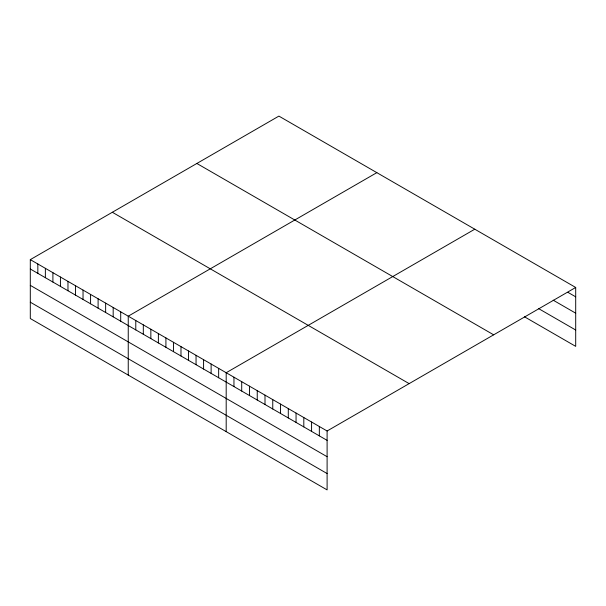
<?xml version="1.0" encoding="UTF-8"?>
<svg xmlns="http://www.w3.org/2000/svg" width="606" height="606" viewBox="0 0 606 606"><rect width="100%" height="100%" fill="white"/><g stroke="black" fill="none" stroke-linecap="round" stroke-linejoin="round"><path stroke-width="0.91" d="M30.3 259.633L327.104 430.987L327.104 489.898L30.3 318.536L30.3 259.633L278.896 116.102L575.7 287.464L575.7 346.367L524.47 316.786M376.841 172.649L128.245 316.18L128.245 375.084M474.786 229.197L226.19 372.728L226.19 431.631M327.104 430.987L575.7 287.464M567.936 292.35L575.7 296.834M553.187 300.182L575.7 313.181M538.439 308.507L575.7 330.02M196.859 163.469L493.663 334.823M112.337 212.267L409.141 383.628M30.3 269.003L327.104 440.357M30.3 285.35L327.104 456.704M30.3 302.189L327.104 473.551M319.339 426.51L319.339 435.881M311.575 422.026L311.575 431.396M303.811 417.542L303.811 426.912M296.054 413.065L296.054 422.435M288.289 408.58L288.289 417.951M280.525 404.096L280.525 413.474M272.761 399.619L272.761 408.989M265.004 395.135L265.004 404.505M257.239 390.658L257.239 400.028M249.475 386.173L249.475 395.544M241.711 381.689L241.711 391.059M233.954 377.212L233.954 386.583M218.652 368.38L218.652 377.75M211.123 364.032L211.123 373.402M203.586 359.676L203.586 369.046M196.049 355.328L196.049 364.698M188.519 350.98L188.519 360.35M180.982 346.632L180.982 356.002M173.452 342.276L173.452 351.647M165.915 337.928L165.915 347.299M158.378 333.58L158.378 342.951M150.849 329.232L150.849 338.602M143.311 324.877L143.311 334.247M135.782 320.529L135.782 329.899M120.708 311.832L120.708 321.203M113.178 307.477L113.178 316.855M105.641 303.129L105.641 312.499M98.104 298.781L98.104 308.151M90.574 294.433L90.574 303.803M83.037 290.085L83.037 299.455M75.508 285.729L75.508 295.099M67.97 281.381L67.97 290.751M60.433 277.033L60.433 286.403M52.904 272.685L52.904 282.055M45.367 268.329L45.367 277.7M37.837 263.981L37.837 273.351"/></g></svg>
